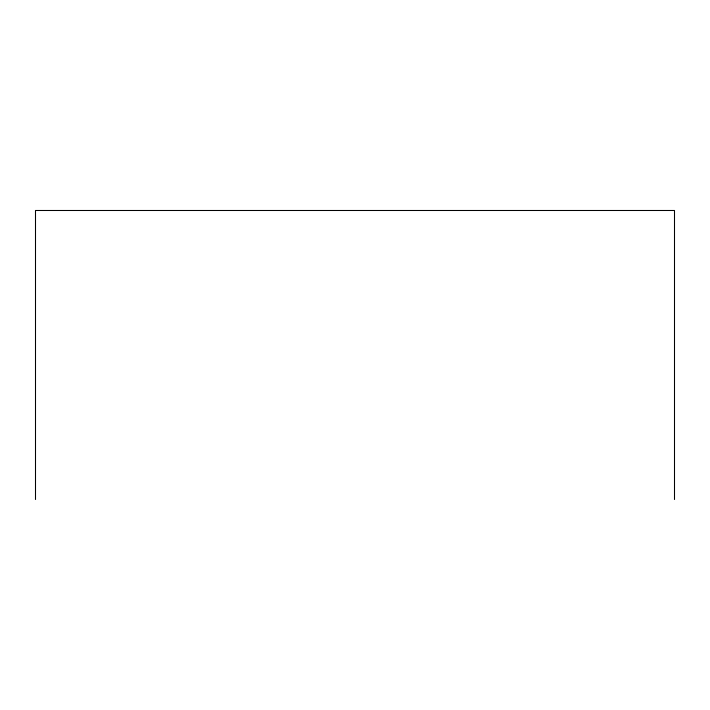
<?xml version="1.0" encoding="UTF-8"?>
<svg xmlns="http://www.w3.org/2000/svg" width="710" height="710" viewBox="0 0 710 710"><rect width="100%" height="100%" fill="white"/><g stroke="black" fill="none" stroke-linecap="round" stroke-linejoin="round"><path stroke-width="1.06" d="M674.5 499.512L674.5 210.488L35.5 210.488L35.5 499.512"/></g></svg>
